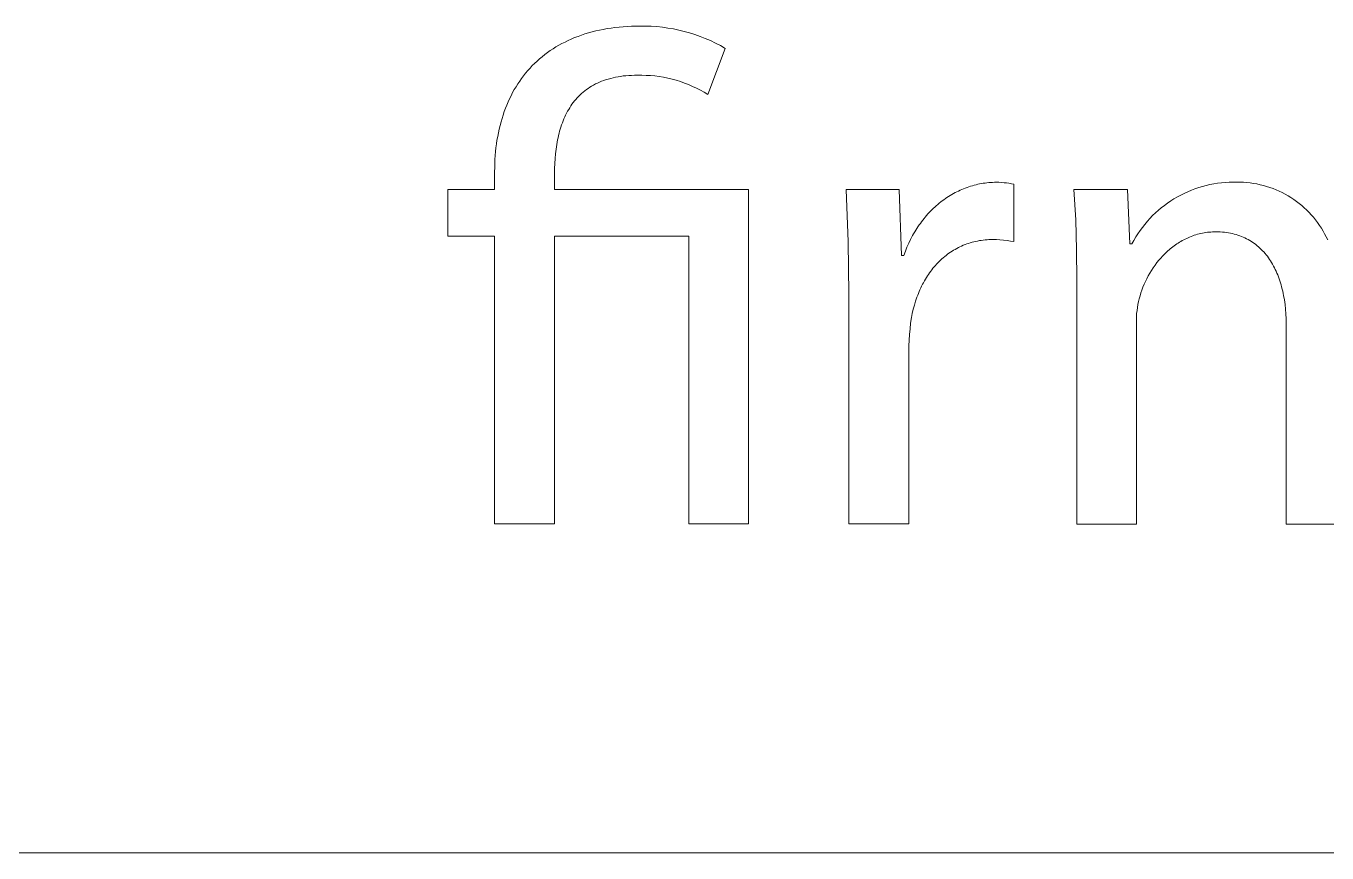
# Model space of a CAD drawing. Header units: millimetres. Extents: x 0 to 5466, y 0 to 3819.
# Drawn here: x 3986.5 to 4089.6, y 0 to 65.5 of the extents above; entities that cross this region are included whole.
import ezdxf

# ---------------------------------------------------------------- set-up
doc = ezdxf.new("R2010")
doc.units = ezdxf.units.MM
doc.header["$MEASUREMENT"] = 0
doc.layers.add('Domyślny', color=7, linetype='Continuous', true_color=0x000000)

msp = doc.modelspace()

# ---------------------------------------------------------------- linework, layer by layer
at = {"layer": 'Domyślny', "color": 18, "lineweight": 15, "true_color": 0x000000}
for p, q in [((4030.81, 64.87), (4031.09, 64.95)), ((4031.09, 64.95), (4031.38, 65.03)), ((4031.38, 65.03), (4031.67, 65.11)), ((4031.67, 65.11), (4031.97, 65.17)), ((4031.97, 65.17), (4032.27, 65.23)), ((4032.27, 65.23), (4032.57, 65.29)), ((4032.57, 65.29), (4032.89, 65.34)), ((4032.89, 65.34), (4033.2, 65.38)), ((4033.2, 65.38), (4033.52, 65.42)), ((4033.52, 65.42), (4033.85, 65.44)), ((4033.85, 65.44), (4034.18, 65.47)), ((4034.18, 65.47), (4034.52, 65.48)), ((4034.52, 65.48), (4034.86, 65.49)), ((4034.86, 65.49), (4035.2, 65.5)), ((4035.2, 65.5), (4035.64, 65.5)), ((4035.64, 65.5), (4036.08, 65.48)), ((4036.08, 65.48), (4036.52, 65.45)), ((4036.52, 65.45), (4036.96, 65.4)), ((4036.96, 65.4), (4037.4, 65.34)), ((4037.4, 65.34), (4037.83, 65.27)), ((4037.83, 65.27), (4038.26, 65.18)), ((4038.26, 65.18), (4038.69, 65.07)), ((4038.69, 65.07), (4039.11, 64.95)), ((4039.11, 64.95), (4039.53, 64.82)), ((4028.52, 63.84), (4028.75, 63.97)), ((4028.75, 63.97), (4028.99, 64.11)), ((4028.99, 64.11), (4029.24, 64.23)), ((4029.24, 64.23), (4029.49, 64.35)), ((4029.49, 64.35), (4029.74, 64.47)), ((4029.74, 64.47), (4030, 64.58)), ((4030, 64.58), (4030.27, 64.68)), ((4030.27, 64.68), (4030.54, 64.78)), ((4030.54, 64.78), (4030.81, 64.87)), ((4039.53, 64.82), (4039.95, 64.67)), ((4039.95, 64.67), (4040.36, 64.51)), ((4040.36, 64.51), (4040.76, 64.34)), ((4040.76, 64.34), (4041.16, 64.15)), ((4041.16, 64.15), (4041.55, 63.95)), ((4041.55, 63.95), (4041.94, 63.73)), ((4027.03, 62.72), (4027.22, 62.9)), ((4027.22, 62.9), (4027.43, 63.07)), ((4027.43, 63.07), (4027.63, 63.23)), ((4027.63, 63.23), (4027.85, 63.39)), ((4027.85, 63.39), (4028.06, 63.55)), ((4028.06, 63.55), (4028.29, 63.69)), ((4028.29, 63.69), (4028.52, 63.84)), ((4041.94, 63.73), (4040.57, 60.07)), ((4026.12, 61.77), (4026.29, 61.97)), ((4026.29, 61.97), (4026.47, 62.16)), ((4026.47, 62.16), (4026.65, 62.36)), ((4026.65, 62.36), (4026.83, 62.54)), ((4026.83, 62.54), (4027.03, 62.72)), ((4025.36, 60.69), (4025.5, 60.91)), ((4025.5, 60.91), (4025.65, 61.13)), ((4025.65, 61.13), (4025.8, 61.35)), ((4025.8, 61.35), (4025.96, 61.56)), ((4025.96, 61.56), (4026.12, 61.77)), ((4031.66, 60.91), (4031.5, 60.82)), ((4031.81, 60.98), (4031.66, 60.91)), ((4031.98, 61.05), (4031.81, 60.98)), ((4032.14, 61.12), (4031.98, 61.05)), ((4032.32, 61.19), (4032.14, 61.12)), ((4032.49, 61.25), (4032.32, 61.19)), ((4032.67, 61.3), (4032.49, 61.25)), ((4032.86, 61.35), (4032.67, 61.3)), ((4033.05, 61.4), (4032.86, 61.35)), ((4033.24, 61.44), (4033.05, 61.4)), ((4033.44, 61.48), (4033.24, 61.44)), ((4033.65, 61.51), (4033.44, 61.48)), ((4033.86, 61.54), (4033.65, 61.51)), ((4034.07, 61.56), (4033.86, 61.54)), ((4034.29, 61.58), (4034.07, 61.56)), ((4034.52, 61.59), (4034.29, 61.58)), ((4034.75, 61.6), (4034.52, 61.59)), ((4034.98, 61.6), (4034.75, 61.6)), ((4035.33, 61.6), (4034.98, 61.6)), ((4035.67, 61.59), (4035.33, 61.6)), ((4036.02, 61.57), (4035.67, 61.59)), ((4036.36, 61.54), (4036.02, 61.57)), ((4036.71, 61.49), (4036.36, 61.54)), ((4037.05, 61.44), (4036.71, 61.49)), ((4037.39, 61.37), (4037.05, 61.44)), ((4037.72, 61.29), (4037.39, 61.37)), ((4038.05, 61.2), (4037.72, 61.29)), ((4038.38, 61.1), (4038.05, 61.2)), ((4038.71, 60.98), (4038.38, 61.1)), ((4039.03, 60.86), (4038.71, 60.98)), ((4039.35, 60.72), (4039.03, 60.86)), ((4024.84, 59.74), (4024.96, 59.98)), ((4024.96, 59.98), (4025.09, 60.22)), ((4025.09, 60.22), (4025.22, 60.46)), ((4025.22, 60.46), (4025.36, 60.69)), ((4030.2, 59.81), (4030.09, 59.68)), ((4030.31, 59.92), (4030.2, 59.81)), ((4030.43, 60.04), (4030.31, 59.92)), ((4030.55, 60.15), (4030.43, 60.04)), ((4030.67, 60.26), (4030.55, 60.15)), ((4030.8, 60.36), (4030.67, 60.26)), ((4030.93, 60.46), (4030.8, 60.36)), ((4031.07, 60.56), (4030.93, 60.46)), ((4031.21, 60.65), (4031.07, 60.56)), ((4031.35, 60.74), (4031.21, 60.65)), ((4031.5, 60.82), (4031.35, 60.74)), ((4039.66, 60.58), (4039.35, 60.72)), ((4039.97, 60.42), (4039.66, 60.58)), ((4040.27, 60.25), (4039.97, 60.42)), ((4040.57, 60.07), (4040.27, 60.25)), ((4024.42, 58.72), (4024.52, 58.98)), ((4024.52, 58.98), (4024.62, 59.24)), ((4024.62, 59.24), (4024.73, 59.49)), ((4024.73, 59.49), (4024.84, 59.74)), ((4029.53, 58.89), (4029.45, 58.75)), ((4029.61, 59.03), (4029.53, 58.89)), ((4029.7, 59.17), (4029.61, 59.03)), ((4029.79, 59.3), (4029.7, 59.17)), ((4029.89, 59.43), (4029.79, 59.3)), ((4029.99, 59.56), (4029.89, 59.43)), ((4030.09, 59.68), (4029.99, 59.56)), ((4024.09, 57.63), (4024.17, 57.9)), ((4024.17, 57.9), (4024.25, 58.18)), ((4024.25, 58.18), (4024.33, 58.45)), ((4024.33, 58.45), (4024.42, 58.72)), ((4029.03, 57.83), (4028.97, 57.67)), ((4029.09, 57.99), (4029.03, 57.83)), ((4029.15, 58.15), (4029.09, 57.99)), ((4029.22, 58.3), (4029.15, 58.15)), ((4029.29, 58.45), (4029.22, 58.3)), ((4029.37, 58.6), (4029.29, 58.45)), ((4029.45, 58.75), (4029.37, 58.6)), ((4023.85, 56.47), (4023.91, 56.76)), ((4023.91, 56.76), (4023.96, 57.05)), ((4023.96, 57.05), (4024.02, 57.34)), ((4024.02, 57.34), (4024.09, 57.63)), ((4028.73, 56.83), (4028.69, 56.65)), ((4028.77, 57), (4028.73, 56.83)), ((4028.81, 57.17), (4028.77, 57)), ((4028.86, 57.34), (4028.81, 57.17)), ((4028.91, 57.5), (4028.86, 57.34)), ((4028.97, 57.67), (4028.91, 57.5)), ((4023.74, 55.55), (4023.77, 55.86)), ((4023.77, 55.86), (4023.81, 56.17)), ((4023.81, 56.17), (4023.85, 56.47)), ((4028.53, 55.75), (4028.49, 55.38)), ((4028.58, 56.12), (4028.53, 55.75)), ((4028.65, 56.48), (4028.58, 56.12)), ((4028.69, 56.65), (4028.65, 56.48)), ((4023.68, 54.61), (4023.69, 54.93)), ((4023.69, 54.93), (4023.71, 55.24)), ((4023.71, 55.24), (4023.74, 55.55)), ((4028.45, 55), (4028.43, 54.61)), ((4028.49, 55.38), (4028.45, 55)), ((4023.66, 53.96), (4023.67, 54.29)), ((4023.66, 52.54), (4023.66, 53.96)), ((4023.67, 54.29), (4023.68, 54.61)), ((4028.42, 54.22), (4028.41, 53.83)), ((4028.41, 53.83), (4028.41, 52.54)), ((4028.43, 54.61), (4028.42, 54.22)), ((4060.68, 52.55), (4060.82, 52.61)), ((4060.82, 52.61), (4060.96, 52.66)), ((4060.96, 52.66), (4061.1, 52.72)), ((4061.1, 52.72), (4061.24, 52.76)), ((4061.24, 52.76), (4061.38, 52.81)), ((4061.38, 52.81), (4061.52, 52.85)), ((4061.52, 52.85), (4061.66, 52.89)), ((4061.66, 52.89), (4061.81, 52.93)), ((4061.81, 52.93), (4061.95, 52.96)), ((4061.95, 52.96), (4062.1, 52.99)), ((4062.1, 52.99), (4062.24, 53.02)), ((4062.24, 53.02), (4062.39, 53.04)), ((4062.39, 53.04), (4062.53, 53.06)), ((4062.53, 53.06), (4062.68, 53.08)), ((4062.68, 53.08), (4062.83, 53.1)), ((4062.83, 53.1), (4062.98, 53.11)), ((4062.98, 53.11), (4063.13, 53.11)), ((4063.13, 53.11), (4063.28, 53.12)), ((4063.28, 53.12), (4063.43, 53.12)), ((4063.43, 53.12), (4063.63, 53.12)), ((4063.63, 53.12), (4063.83, 53.11)), ((4063.83, 53.11), (4064.03, 53.09)), ((4064.03, 53.09), (4064.23, 53.07)), ((4064.23, 53.07), (4064.42, 53.05)), ((4064.42, 53.05), (4064.62, 53.01)), ((4064.62, 53.01), (4064.81, 52.98)), ((4064.81, 52.98), (4064.81, 48.43)), ((4078.88, 52.49), (4079.16, 52.6)), ((4079.16, 52.6), (4079.46, 52.7)), ((4079.46, 52.7), (4079.75, 52.79)), ((4079.75, 52.79), (4080.05, 52.87)), ((4080.05, 52.87), (4080.35, 52.94)), ((4080.35, 52.94), (4080.65, 53)), ((4080.65, 53), (4080.95, 53.04)), ((4080.95, 53.04), (4081.26, 53.08)), ((4081.26, 53.08), (4081.57, 53.11)), ((4081.57, 53.11), (4081.87, 53.13)), ((4081.87, 53.13), (4082.18, 53.13)), ((4082.18, 53.13), (4082.49, 53.13)), ((4082.49, 53.13), (4082.76, 53.13)), ((4082.76, 53.13), (4083.02, 53.12)), ((4083.02, 53.12), (4083.28, 53.1)), ((4083.28, 53.1), (4083.55, 53.07)), ((4083.55, 53.07), (4083.81, 53.03)), ((4083.81, 53.03), (4084.07, 52.99)), ((4084.07, 52.99), (4084.33, 52.93)), ((4084.33, 52.93), (4084.59, 52.87)), ((4084.59, 52.87), (4084.84, 52.8)), ((4084.84, 52.8), (4085.1, 52.72)), ((4085.1, 52.72), (4085.35, 52.63)), ((4085.35, 52.63), (4085.59, 52.53)), ((4019.95, 48.86), (4019.95, 52.54)), ((4019.95, 52.54), (4023.66, 52.54)), ((4028.41, 52.54), (4043.79, 52.54)), ((4043.79, 52.54), (4043.79, 26.06)), ((4051.68, 48.4), (4051.51, 52.54)), ((4051.51, 52.54), (4055.71, 52.54)), ((4055.71, 52.54), (4055.9, 47.33)), ((4058.89, 51.46), (4059.01, 51.56)), ((4059.01, 51.56), (4059.13, 51.65)), ((4059.13, 51.65), (4059.26, 51.74)), ((4059.26, 51.74), (4059.38, 51.83)), ((4059.38, 51.83), (4059.5, 51.91)), ((4059.5, 51.91), (4059.63, 52)), ((4059.63, 52), (4059.76, 52.08)), ((4059.76, 52.08), (4059.89, 52.15)), ((4059.89, 52.15), (4060.02, 52.23)), ((4060.02, 52.23), (4060.15, 52.3)), ((4060.15, 52.3), (4060.28, 52.37)), ((4060.28, 52.37), (4060.41, 52.43)), ((4060.41, 52.43), (4060.55, 52.49)), ((4060.55, 52.49), (4060.68, 52.55)), ((4069.71, 50.15), (4069.57, 52.55)), ((4069.57, 52.55), (4073.81, 52.55)), ((4073.81, 52.55), (4074.01, 48.25)), ((4076.99, 51.47), (4077.24, 51.64)), ((4077.24, 51.64), (4077.5, 51.81)), ((4077.5, 51.81), (4077.77, 51.96)), ((4077.77, 51.96), (4078.04, 52.11)), ((4078.04, 52.11), (4078.31, 52.24)), ((4078.31, 52.24), (4078.59, 52.37)), ((4078.59, 52.37), (4078.88, 52.49)), ((4085.59, 52.53), (4085.84, 52.42)), ((4085.84, 52.42), (4086.07, 52.31)), ((4086.07, 52.31), (4086.31, 52.18)), ((4086.31, 52.18), (4086.54, 52.05)), ((4086.54, 52.05), (4086.77, 51.91)), ((4086.77, 51.91), (4086.99, 51.77)), ((4086.99, 51.77), (4087.2, 51.61)), ((4087.2, 51.61), (4087.41, 51.45)), ((4057.89, 50.49), (4058, 50.61)), ((4058, 50.61), (4058.1, 50.72)), ((4058.1, 50.72), (4058.21, 50.84)), ((4058.21, 50.84), (4058.32, 50.95)), ((4058.32, 50.95), (4058.43, 51.06)), ((4058.43, 51.06), (4058.55, 51.16)), ((4058.55, 51.16), (4058.66, 51.26)), ((4058.66, 51.26), (4058.78, 51.37)), ((4058.78, 51.37), (4058.89, 51.46)), ((4075.81, 50.48), (4076.03, 50.69)), ((4076.03, 50.69), (4076.26, 50.9)), ((4076.26, 50.9), (4076.49, 51.09)), ((4076.49, 51.09), (4076.74, 51.29)), ((4076.74, 51.29), (4076.99, 51.47)), ((4087.41, 51.45), (4087.62, 51.29)), ((4087.62, 51.29), (4087.82, 51.11)), ((4087.82, 51.11), (4088.01, 50.93)), ((4088.01, 50.93), (4088.2, 50.74)), ((4088.2, 50.74), (4088.38, 50.55)), ((4088.38, 50.55), (4088.55, 50.35)), ((4057.12, 49.46), (4057.21, 49.6)), ((4057.21, 49.6), (4057.3, 49.74)), ((4057.3, 49.74), (4057.4, 49.87)), ((4057.4, 49.87), (4057.49, 50)), ((4057.49, 50), (4057.59, 50.12)), ((4057.59, 50.12), (4057.69, 50.25)), ((4057.69, 50.25), (4057.79, 50.37)), ((4057.79, 50.37), (4057.89, 50.49)), ((4069.78, 47.76), (4069.71, 50.15)), ((4074.82, 49.3), (4075, 49.55)), ((4075, 49.55), (4075.19, 49.79)), ((4075.19, 49.79), (4075.39, 50.03)), ((4075.39, 50.03), (4075.59, 50.26)), ((4075.59, 50.26), (4075.81, 50.48)), ((4088.55, 50.35), (4088.72, 50.14)), ((4088.72, 50.14), (4088.88, 49.93)), ((4088.88, 49.93), (4089.03, 49.71)), ((4089.03, 49.71), (4089.18, 49.49)), ((4089.18, 49.49), (4089.32, 49.26)), ((4023.66, 48.86), (4019.95, 48.86)), ((4023.66, 26.06), (4023.66, 48.86)), ((4039.04, 48.86), (4028.41, 48.86)), ((4028.41, 48.86), (4028.41, 26.06)), ((4039.04, 26.06), (4039.04, 48.86)), ((4056.48, 48.3), (4056.63, 48.6)), ((4056.63, 48.6), (4056.79, 48.9)), ((4056.79, 48.9), (4056.87, 49.04)), ((4056.87, 49.04), (4056.95, 49.19)), ((4056.95, 49.19), (4057.04, 49.33)), ((4057.04, 49.33), (4057.12, 49.46)), ((4061.93, 48.47), (4061.78, 48.44)), ((4062.08, 48.5), (4061.93, 48.47)), ((4062.23, 48.52), (4062.08, 48.5)), ((4062.38, 48.54), (4062.23, 48.52)), ((4062.53, 48.56), (4062.38, 48.54)), ((4062.69, 48.57), (4062.53, 48.56)), ((4062.84, 48.58), (4062.69, 48.57)), ((4063, 48.59), (4062.84, 48.58)), ((4063.16, 48.59), (4063, 48.59)), ((4063.44, 48.58), (4063.16, 48.59)), ((4063.71, 48.57), (4063.44, 48.58)), ((4063.99, 48.55), (4063.71, 48.57)), ((4064.27, 48.52), (4063.99, 48.55)), ((4064.54, 48.47), (4064.27, 48.52)), ((4064.81, 48.43), (4064.54, 48.47)), ((4074.17, 48.25), (4074.32, 48.52)), ((4074.32, 48.52), (4074.48, 48.79)), ((4074.48, 48.79), (4074.64, 49.05)), ((4074.64, 49.05), (4074.82, 49.3)), ((4078.16, 48.5), (4078.05, 48.44)), ((4078.28, 48.56), (4078.16, 48.5)), ((4078.39, 48.62), (4078.28, 48.56)), ((4078.51, 48.68), (4078.39, 48.62)), ((4078.63, 48.73), (4078.51, 48.68)), ((4078.74, 48.78), (4078.63, 48.73)), ((4078.87, 48.83), (4078.74, 48.78)), ((4078.99, 48.88), (4078.87, 48.83)), ((4079.11, 48.92), (4078.99, 48.88)), ((4079.24, 48.96), (4079.11, 48.92)), ((4079.36, 49), (4079.24, 48.96)), ((4079.49, 49.03), (4079.36, 49)), ((4079.62, 49.06), (4079.49, 49.03)), ((4079.75, 49.09), (4079.62, 49.06)), ((4079.88, 49.12), (4079.75, 49.09)), ((4080.01, 49.14), (4079.88, 49.12)), ((4080.15, 49.16), (4080.01, 49.14)), ((4080.28, 49.17), (4080.15, 49.16)), ((4080.42, 49.18), (4080.28, 49.17)), ((4080.55, 49.19), (4080.42, 49.18)), ((4080.69, 49.2), (4080.55, 49.19)), ((4080.83, 49.2), (4080.69, 49.2)), ((4081.01, 49.2), (4080.83, 49.2)), ((4081.17, 49.19), (4081.01, 49.2)), ((4081.34, 49.18), (4081.17, 49.19)), ((4081.5, 49.16), (4081.34, 49.18)), ((4081.66, 49.14), (4081.5, 49.16)), ((4081.82, 49.12), (4081.66, 49.14)), ((4081.98, 49.09), (4081.82, 49.12)), ((4082.13, 49.06), (4081.98, 49.09)), ((4082.28, 49.02), (4082.13, 49.06)), ((4082.43, 48.98), (4082.28, 49.02)), ((4082.57, 48.94), (4082.43, 48.98)), ((4082.71, 48.89), (4082.57, 48.94)), ((4082.85, 48.83), (4082.71, 48.89)), ((4082.99, 48.78), (4082.85, 48.83)), ((4083.12, 48.72), (4082.99, 48.78)), ((4083.25, 48.65), (4083.12, 48.72)), ((4083.38, 48.58), (4083.25, 48.65)), ((4083.51, 48.51), (4083.38, 48.58)), ((4083.63, 48.44), (4083.51, 48.51)), ((4089.32, 49.26), (4089.44, 49.03)), ((4089.44, 49.03), (4089.57, 48.8)), ((4089.57, 48.8), (4089.68, 48.56)), ((4051.73, 44.26), (4051.68, 48.4)), ((4056.1, 47.33), (4056.22, 47.66)), ((4056.22, 47.66), (4056.34, 47.98)), ((4056.34, 47.98), (4056.48, 48.3)), ((4059.67, 47.5), (4059.56, 47.42)), ((4059.79, 47.59), (4059.67, 47.5)), ((4059.91, 47.67), (4059.79, 47.59)), ((4060.03, 47.74), (4059.91, 47.67)), ((4060.16, 47.81), (4060.03, 47.74)), ((4060.28, 47.88), (4060.16, 47.81)), ((4060.41, 47.95), (4060.28, 47.88)), ((4060.54, 48.01), (4060.41, 47.95)), ((4060.67, 48.07), (4060.54, 48.01)), ((4060.8, 48.13), (4060.67, 48.07)), ((4060.94, 48.19), (4060.8, 48.13)), ((4061.08, 48.24), (4060.94, 48.19)), ((4061.21, 48.28), (4061.08, 48.24)), ((4061.35, 48.33), (4061.21, 48.28)), ((4061.5, 48.37), (4061.35, 48.33)), ((4061.64, 48.41), (4061.5, 48.37)), ((4061.78, 48.44), (4061.64, 48.41)), ((4069.79, 45.36), (4069.78, 47.76)), ((4074.01, 48.25), (4074.17, 48.25)), ((4076.83, 47.51), (4076.74, 47.42)), ((4076.92, 47.6), (4076.83, 47.51)), ((4077.02, 47.69), (4076.92, 47.6)), ((4077.11, 47.77), (4077.02, 47.69)), ((4077.21, 47.85), (4077.11, 47.77)), ((4077.31, 47.93), (4077.21, 47.85)), ((4077.41, 48.01), (4077.31, 47.93)), ((4077.52, 48.09), (4077.41, 48.01)), ((4077.62, 48.16), (4077.52, 48.09)), ((4077.73, 48.24), (4077.62, 48.16)), ((4077.83, 48.31), (4077.73, 48.24)), ((4077.94, 48.37), (4077.83, 48.31)), ((4078.05, 48.44), (4077.94, 48.37)), ((4083.75, 48.36), (4083.63, 48.44)), ((4083.87, 48.27), (4083.75, 48.36)), ((4083.98, 48.19), (4083.87, 48.27)), ((4084.1, 48.1), (4083.98, 48.19)), ((4084.21, 48), (4084.1, 48.1)), ((4084.31, 47.91), (4084.21, 48)), ((4084.42, 47.81), (4084.31, 47.91)), ((4084.52, 47.7), (4084.42, 47.81)), ((4084.62, 47.6), (4084.52, 47.7)), ((4084.72, 47.49), (4084.62, 47.6)), ((4084.81, 47.37), (4084.72, 47.49)), ((4055.9, 47.33), (4056.1, 47.33)), ((4058.5, 46.42), (4058.4, 46.31)), ((4058.59, 46.53), (4058.5, 46.42)), ((4058.69, 46.64), (4058.59, 46.53)), ((4058.79, 46.75), (4058.69, 46.64)), ((4058.9, 46.85), (4058.79, 46.75)), ((4059, 46.95), (4058.9, 46.85)), ((4059.11, 47.05), (4059, 46.95)), ((4059.22, 47.15), (4059.11, 47.05)), ((4059.33, 47.24), (4059.22, 47.15)), ((4059.44, 47.33), (4059.33, 47.24)), ((4059.56, 47.42), (4059.44, 47.33)), ((4076, 46.55), (4075.85, 46.35)), ((4076.15, 46.76), (4076, 46.55)), ((4076.31, 46.95), (4076.15, 46.76)), ((4076.48, 47.15), (4076.31, 46.95)), ((4076.56, 47.24), (4076.48, 47.15)), ((4076.65, 47.33), (4076.56, 47.24)), ((4076.74, 47.42), (4076.65, 47.33)), ((4084.9, 47.26), (4084.81, 47.37)), ((4084.99, 47.14), (4084.9, 47.26)), ((4085.07, 47.01), (4084.99, 47.14)), ((4085.16, 46.89), (4085.07, 47.01)), ((4085.24, 46.76), (4085.16, 46.89)), ((4085.31, 46.63), (4085.24, 46.76)), ((4085.39, 46.49), (4085.31, 46.63)), ((4085.46, 46.35), (4085.39, 46.49)), ((4057.8, 45.44), (4057.72, 45.31)), ((4057.88, 45.57), (4057.8, 45.44)), ((4057.96, 45.7), (4057.88, 45.57)), ((4058.05, 45.83), (4057.96, 45.7)), ((4058.13, 45.95), (4058.05, 45.83)), ((4058.22, 46.07), (4058.13, 45.95)), ((4058.31, 46.19), (4058.22, 46.07)), ((4058.4, 46.31), (4058.31, 46.19)), ((4075.34, 45.48), (4075.23, 45.26)), ((4075.46, 45.7), (4075.34, 45.48)), ((4075.58, 45.92), (4075.46, 45.7)), ((4075.71, 46.14), (4075.58, 45.92)), ((4075.85, 46.35), (4075.71, 46.14)), ((4085.53, 46.21), (4085.46, 46.35)), ((4085.6, 46.07), (4085.53, 46.21)), ((4085.66, 45.92), (4085.6, 46.07)), ((4085.72, 45.78), (4085.66, 45.92)), ((4085.78, 45.62), (4085.72, 45.78)), ((4085.84, 45.47), (4085.78, 45.62)), ((4085.89, 45.31), (4085.84, 45.47)), ((4057.31, 44.47), (4057.24, 44.32)), ((4057.37, 44.61), (4057.31, 44.47)), ((4057.44, 44.75), (4057.37, 44.61)), ((4057.5, 44.9), (4057.44, 44.75)), ((4057.57, 45.04), (4057.5, 44.9)), ((4057.65, 45.17), (4057.57, 45.04)), ((4057.72, 45.31), (4057.65, 45.17)), ((4069.79, 26.05), (4069.79, 45.36)), ((4074.88, 44.36), (4074.81, 44.13)), ((4074.96, 44.58), (4074.88, 44.36)), ((4075.04, 44.81), (4074.96, 44.58)), ((4075.13, 45.04), (4075.04, 44.81)), ((4075.23, 45.26), (4075.13, 45.04)), ((4085.94, 45.16), (4085.89, 45.31)), ((4085.99, 44.99), (4085.94, 45.16)), ((4086.03, 44.83), (4085.99, 44.99)), ((4086.08, 44.66), (4086.03, 44.83)), ((4086.12, 44.5), (4086.08, 44.66)), ((4086.15, 44.32), (4086.12, 44.5)), ((4051.73, 26.06), (4051.73, 44.26)), ((4056.93, 43.39), (4056.84, 43.07)), ((4057.02, 43.71), (4056.93, 43.39)), ((4057.07, 43.86), (4057.02, 43.71)), ((4057.13, 44.02), (4057.07, 43.86)), ((4057.19, 44.17), (4057.13, 44.02)), ((4057.24, 44.32), (4057.19, 44.17)), ((4074.64, 43.43), (4074.6, 43.2)), ((4074.69, 43.67), (4074.64, 43.43)), ((4074.75, 43.9), (4074.69, 43.67)), ((4074.81, 44.13), (4074.75, 43.9)), ((4086.19, 44.15), (4086.15, 44.32)), ((4086.25, 43.8), (4086.19, 44.15)), ((4086.3, 43.44), (4086.25, 43.8)), ((4086.34, 43.07), (4086.3, 43.44)), ((4056.7, 42.4), (4056.63, 41.96)), ((4056.76, 42.74), (4056.7, 42.4)), ((4056.84, 43.07), (4056.76, 42.74)), ((4074.53, 42.49), (4074.52, 42.25)), ((4074.54, 42.73), (4074.53, 42.49)), ((4074.57, 42.96), (4074.54, 42.73)), ((4074.6, 43.2), (4074.57, 42.96)), ((4086.36, 42.69), (4086.34, 43.07)), ((4086.38, 42.31), (4086.36, 42.69)), ((4086.39, 41.92), (4086.38, 42.31)), ((4056.58, 41.51), (4056.54, 41.06)), ((4056.63, 41.96), (4056.58, 41.51)), ((4074.52, 42.25), (4074.52, 42.01)), ((4074.52, 42.01), (4074.52, 26.05)), ((4086.39, 26.05), (4086.39, 41.92)), ((4056.51, 40.61), (4056.5, 40.16)), ((4056.54, 41.06), (4056.51, 40.61)), ((4056.5, 40.16), (4056.5, 26.06)), ((4028.41, 26.06), (4023.66, 26.06)), ((4043.79, 26.06), (4039.04, 26.06)), ((4056.5, 26.06), (4051.73, 26.06)), ((4074.52, 26.05), (4069.79, 26.05)), ((4091.08, 26.05), (4086.39, 26.05)), ((5460.42, 0), (0, 0)), ((5460.42, 0), (3400.11, 0))]:
    msp.add_line(p, q, dxfattribs=at)

doc.saveas('drawing.dxf')
